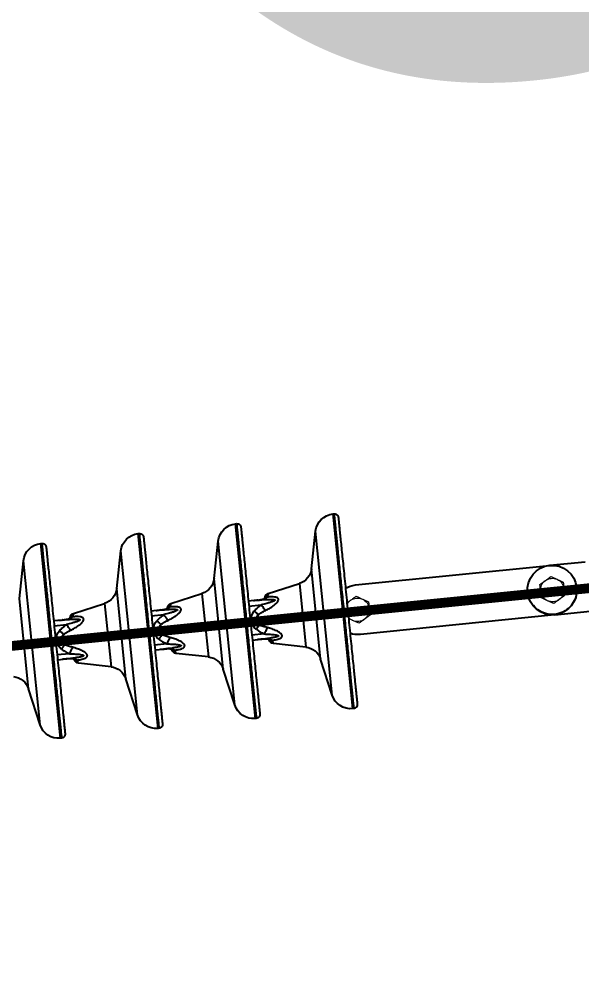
# Model space of a CAD drawing. Header units: millimetres. Extents: x -37020 to 35906, y -101 to 52234.
# Drawn here: x -152.556 to -151.981, y 319.799 to 320.787 of the extents above; entities that cross this region are included whole.
import ezdxf

# ---------------------------------------------------------------- set-up
doc = ezdxf.new("R2010")
doc.units = ezdxf.units.MM
doc.header["$PDMODE"] = 35
doc.header["$PDSIZE"] = 1
doc.linetypes.add('HIDDEN', pattern=[9.525, 6.35, -3.175])
doc.layers.add('Catenaria', color=2, linetype='Continuous')
doc.styles.add('Romans', font='romans.shx', dxfattribs={"width": 0.8})
doc.styles.get("Standard").update_dxf_attribs({"font": 'arial.ttf'})
doc.dimstyles.get("Standard").update_dxf_attribs({"dimtxt": 0.18, "dimasz": 0.18, "dimexe": 0.18, "dimexo": 0.0625, "dimgap": 0.09, "dimtad": 0, "dimtih": 1, "dimtoh": 1, "dimdec": 4, "dimzin": 0, "dimdsep": 46, "dimtxsty": 'Standard', "dimcen": 0.09, "dimadec": 0, "dimazin": 0, "dimtfac": 1, "dimtdec": 4, "dimtofl": 0, "dimtmove": 0, "dimatfit": 3, "dimfxl": 1, "dimtolj": 1, "dimtzin": 0, "dimarcsym": 0})

# ---------------------------------------------------------------- blocks, each defined once
blk = doc.blocks.new('A$C60C7134E')
at = {"layer": 'Catenaria', "color": 1}
for p, q in [((2.97659, -1.73359), (2.88822, -1.87683)), ((3.00156, -1.73038), (2.89654, -1.90059)), ((2.97659, -1.73359), (2.94997, -1.76149)), ((3.00235, -1.73087), (3.00156, -1.73038)), ((2.94997, -1.76149), (2.90121, -1.84053)), ((3.0617, -1.7861), (2.97332, -1.92934)), ((3.08667, -1.78289), (2.98165, -1.9531)), ((3.0617, -1.7861), (3.03508, -1.814)), ((3.08746, -1.78338), (3.08667, -1.78289)), ((2.97192, -1.81197), (2.96119, -1.80535)), ((2.96381, -1.80109), (2.97124, -1.80568)), ((2.972, -1.80604), (2.96822, -1.80381)), ((2.97202, -1.80602), (2.97127, -1.80561)), ((2.97201, -1.80603), (2.972, -1.80604)), ((2.9739, -1.80712), (2.972, -1.80604)), ((2.97392, -1.80708), (2.97201, -1.80602)), ((2.97393, -1.80707), (2.97201, -1.80602)), ((2.97392, -1.80708), (2.9739, -1.80712)), ((2.9846, -1.80731), (2.98428, -1.80783)), ((3.016, -1.81852), (2.9846, -1.80731)), ((3.03508, -1.814), (2.98631, -1.89303)), ((2.96344, -1.8181), (2.95785, -1.82717)), ((2.9818, -1.87396), (3.016, -1.81852)), ((2.95024, -1.83972), (2.94281, -1.83513)), ((2.94543, -1.83088), (2.95616, -1.8375)), ((3.17177, -1.8354), (3.06675, -2.00561)), ((3.17256, -1.83589), (3.17177, -1.8354)), ((2.90121, -1.84053), (2.88822, -1.87683)), ((2.94722, -1.83786), (2.95091, -1.84023)), ((2.95091, -1.84023), (2.9509, -1.84025)), ((2.95091, -1.84023), (2.95272, -1.84144)), ((2.95272, -1.84144), (2.9527, -1.84148)), ((3.1468, -1.83861), (3.05843, -1.98185)), ((3.1468, -1.83861), (3.12018, -1.86651)), ((2.95801, -1.85041), (2.95769, -1.85093)), ((2.95769, -1.85093), (2.9818, -1.87396)), ((3.04892, -1.8536), (3.05635, -1.85819)), ((3.05702, -1.86448), (3.04629, -1.85786)), ((3.05711, -1.85855), (3.05333, -1.85632)), ((3.05712, -1.85853), (3.05637, -1.85812)), ((3.05712, -1.85854), (3.05711, -1.85855)), ((3.059, -1.85963), (3.05711, -1.85855)), ((3.05903, -1.85959), (3.05712, -1.85853)), ((3.05903, -1.85958), (3.05712, -1.85853)), ((3.05903, -1.85959), (3.059, -1.85963)), ((3.06971, -1.85982), (3.06939, -1.86034)), ((3.1011, -1.87103), (3.06971, -1.85982)), ((3.04855, -1.87061), (3.04295, -1.87968)), ((3.0669, -1.92646), (3.1011, -1.87103)), ((3.12018, -1.86651), (3.07142, -1.94554)), ((3.03054, -1.88339), (3.04127, -1.89001)), ((2.98631, -1.89303), (2.97332, -1.92934)), ((3.03535, -1.89223), (3.02791, -1.88764)), ((3.03233, -1.89037), (3.03601, -1.89274)), ((3.03601, -1.89274), (3.036, -1.89276)), ((3.03601, -1.89274), (3.03783, -1.89395)), ((3.03783, -1.89395), (3.0378, -1.89399)), ((3.23191, -1.89112), (3.14353, -2.03436)), ((3.25688, -1.88791), (3.15186, -2.05812)), ((3.23191, -1.89112), (3.20528, -1.91902)), ((3.25767, -1.8884), (3.25688, -1.88791)), ((2.89654, -1.90059), (2.89734, -1.90108)), ((3.04312, -1.90292), (3.04279, -1.90344)), ((3.04279, -1.90344), (3.0669, -1.92646)), ((3.14213, -1.91698), (3.13139, -1.91036)), ((3.13402, -1.90611), (3.14145, -1.9107)), ((3.14221, -1.91106), (3.13843, -1.90883)), ((3.14222, -1.91104), (3.14147, -1.91063)), ((3.14222, -1.91104), (3.14221, -1.91106)), ((3.14411, -1.91214), (3.14221, -1.91106)), ((3.14413, -1.9121), (3.14222, -1.91104)), ((3.14414, -1.91209), (3.14222, -1.91104)), ((3.14413, -1.9121), (3.14411, -1.91214)), ((3.15481, -1.91233), (3.15449, -1.91285)), ((3.18621, -1.92354), (3.15481, -1.91233)), ((3.13365, -1.92312), (3.12806, -1.93219)), ((3.15201, -1.97897), (3.18621, -1.92354)), ((3.20528, -1.91902), (3.15652, -1.99805)), ((3.12045, -1.94474), (3.11302, -1.94015)), ((3.11564, -1.9359), (3.12637, -1.94252)), ((3.11743, -1.94287), (3.12112, -1.94525)), ((2.98165, -1.9531), (2.98244, -1.95359)), ((3.07142, -1.94554), (3.05843, -1.98185)), ((3.12112, -1.94525), (3.12111, -1.94527)), ((3.12112, -1.94525), (3.12293, -1.94646)), ((3.12293, -1.94646), (3.1229, -1.9465)), ((3.12822, -1.95543), (3.1279, -1.95594)), ((3.1279, -1.95594), (3.15201, -1.97897)), ((3.40034, -2.06408), (3.23081, -1.95948)), ((3.15652, -1.99805), (3.14353, -2.03436)), ((3.20414, -2.00272), (3.37367, -2.10731)), ((3.06675, -2.00561), (3.06755, -2.0061)), ((3.15186, -2.05812), (3.15265, -2.05861)), ((3.40068, -2.06429), (3.43155, -2.08334)), ((3.37401, -2.10752), (3.40488, -2.12657))]:
    blk.add_line(p, q, dxfattribs=at)
at = {"layer": 'Catenaria', "color": 1, "flags": 128}
for points in [[(2.96344, -1.8181), (2.96332, -1.81744), (2.96319, -1.81677), (2.96306, -1.8161), (2.96293, -1.81541), (2.9628, -1.81473), (2.96266, -1.81404), (2.96253, -1.81335), (2.9624, -1.81266)], [(2.97182, -1.81925), (2.97183, -1.81839), (2.97185, -1.8175), (2.97186, -1.8166), (2.97187, -1.81569), (2.97188, -1.81477), (2.97189, -1.81384), (2.9719, -1.8129), (2.97192, -1.81197)], [(2.95785, -1.82717), (2.9572, -1.82736), (2.95654, -1.82754), (2.95588, -1.82773), (2.95521, -1.82792), (2.95454, -1.82811), (2.95387, -1.8283), (2.95319, -1.82849), (2.95251, -1.82868)], [(2.96263, -1.83415), (2.96186, -1.83455), (2.96108, -1.83495), (2.96028, -1.83537), (2.95947, -1.83579), (2.95865, -1.83621), (2.95783, -1.83664), (2.957, -1.83707), (2.95616, -1.8375)], [(3.04855, -1.87061), (3.04842, -1.86995), (3.04829, -1.86928), (3.04816, -1.86861), (3.04803, -1.86792), (3.0479, -1.86724), (3.04777, -1.86655), (3.04764, -1.86586), (3.0475, -1.86517)], [(3.05693, -1.87176), (3.05694, -1.8709), (3.05695, -1.87001), (3.05696, -1.86911), (3.05697, -1.8682), (3.05699, -1.86728), (3.057, -1.86635), (3.05701, -1.86541), (3.05702, -1.86448)], [(3.04295, -1.87968), (3.0423, -1.87987), (3.04165, -1.88005), (3.04098, -1.88024), (3.04032, -1.88043), (3.03965, -1.88062), (3.03897, -1.88081), (3.0383, -1.881), (3.03762, -1.88119)], [(3.04774, -1.88666), (3.04697, -1.88705), (3.04618, -1.88746), (3.04539, -1.88788), (3.04458, -1.88829), (3.04376, -1.88872), (3.04293, -1.88915), (3.0421, -1.88958), (3.04127, -1.89001)], [(3.13365, -1.92312), (3.13353, -1.92246), (3.1334, -1.92179), (3.13327, -1.92111), (3.13314, -1.92043), (3.133, -1.91975), (3.13287, -1.91906), (3.13274, -1.91837), (3.13261, -1.91768)], [(3.14203, -1.92427), (3.14204, -1.9234), (3.14205, -1.92252), (3.14207, -1.92162), (3.14208, -1.92071), (3.14209, -1.91979), (3.1421, -1.91886), (3.14211, -1.91792), (3.14213, -1.91698)], [(3.12806, -1.93219), (3.12741, -1.93238), (3.12675, -1.93256), (3.12609, -1.93275), (3.12542, -1.93294), (3.12475, -1.93313), (3.12408, -1.93332), (3.1234, -1.93351), (3.12272, -1.9337)], [(3.13284, -1.93917), (3.13207, -1.93956), (3.13129, -1.93997), (3.13049, -1.94038), (3.12968, -1.9408), (3.12886, -1.94123), (3.12804, -1.94166), (3.12721, -1.94208), (3.12637, -1.94252)]]:
    blk.add_lwpolyline(points, dxfattribs=at)
at = {"layer": 'Catenaria', "color": 1}
for centre, radius, start, end in [((2.99106, -1.7474), 0.02, 58.32575, 136.33898), ((2.93695, -1.74906), 0.018, 250.34134, 316.33898), ((3.07617, -1.79991), 0.02, 58.32575, 136.33898), ((2.97332, -1.80233), 0.00394, 238.18859, 250.44012), ((2.96481, -1.82521), 0.01278, 100.88824, 195.76326), ((2.97951, -1.81192), 0.00318, 51.33733, 104.8143), ((2.98292, -1.81202), 0.005, 70.34134, 136.75855), ((2.98256, -1.81249), 0.00497, 69.77946, 125.47073), ((3.02205, -1.80157), 0.018, 250.34134, 316.33898), ((2.96481, -1.82521), 0.00724, 100.88824, 195.76326), ((3.16127, -1.85242), 0.02, 58.32575, 136.33898), ((2.94809, -1.8432), 0.00409, 46.43794, 58.23636), ((2.96114, -1.84731), 0.005, 160.66389, 226.31017), ((2.95952, -1.84431), 0.00318, 191.85611, 245.37729), ((2.96141, -1.84678), 0.00497, 170.60326, 226.882), ((3.04992, -1.87772), 0.01278, 100.88824, 195.76326), ((3.05843, -1.85483), 0.00395, 238.19079, 250.43114), ((3.06461, -1.86443), 0.00318, 51.3321, 104.81308), ((3.06802, -1.86453), 0.005, 70.34134, 136.75855), ((3.06767, -1.865), 0.00497, 69.78429, 125.4659), ((2.96936, -1.88697), 0.018, 340.31253, 46.31017), ((3.04992, -1.87772), 0.00724, 100.88824, 195.76326), ((3.10716, -1.85408), 0.018, 250.34134, 316.33898), ((2.90705, -1.88357), 0.02, 160.31253, 238.32575), ((3.24638, -1.90493), 0.02, 58.32575, 136.33898), ((3.03319, -1.89571), 0.0041, 46.44688, 58.2342), ((3.04625, -1.89982), 0.005, 160.66389, 226.31017), ((3.04463, -1.89682), 0.00318, 191.85734, 245.3825), ((3.04651, -1.89929), 0.00497, 170.58732, 226.89052), ((3.14353, -1.90734), 0.00395, 238.19743, 250.43128), ((3.14972, -1.91694), 0.00318, 51.34367, 104.8015), ((3.15313, -1.91703), 0.005, 70.34134, 136.75855), ((3.15277, -1.91751), 0.00497, 69.7844, 125.47324), ((3.13502, -1.93023), 0.01278, 100.88824, 195.76326), ((3.13502, -1.93023), 0.00724, 100.88824, 195.76326), ((3.19226, -1.90659), 0.018, 250.34134, 316.33898), ((2.99215, -1.93608), 0.02, 160.31253, 238.32575), ((3.05447, -1.93948), 0.018, 340.31253, 46.31017), ((3.11829, -1.94822), 0.0041, 46.44695, 58.22735), ((3.13135, -1.95233), 0.005, 160.66389, 226.31017), ((3.12973, -1.94933), 0.00318, 191.86898, 245.37086), ((3.13162, -1.9518), 0.00497, 170.60077, 226.87706), ((3.21747, -1.9811), 0.0254, 58.32575, 82.59661), ((3.07726, -1.98859), 0.02, 160.31253, 238.32575), ((3.13957, -1.99199), 0.018, 340.31253, 46.31017), ((3.21747, -1.9811), 0.0254, 213.97592, 238.32575), ((3.16236, -2.0411), 0.02, 160.31253, 238.32575), ((3.38734, -2.08591), 0.0254, 58.32575, 238.32575), ((3.38734, -2.08591), 0.0254, 58.32575, 238.32575), ((3.387, -2.0857), 0.0254, 238.32575, 58.32575)]:
    blk.add_arc(centre, radius, start, end, dxfattribs=at)
at = {"layer": 'Catenaria', "color": 1, "linetype": 'Continuous', "lineweight": 15}
for centre, start, end in [((3.21713, -1.98089), 88.32575, 115.97297), ((3.21713, -1.98089), 28.32575, 88.32575), ((3.21713, -1.98089), 180.60512, 208.32575), ((3.21713, -1.98089), 328.32575, 28.32575), ((3.21713, -1.98089), 208.32575, 268.32575), ((3.21713, -1.98089), 268.32575, 328.32575), ((3.38734, -2.08591), 148.32601, 208.32601), ((3.38734, -2.08591), 88.32601, 148.32601), ((3.38734, -2.08591), 28.32601, 88.32601), ((3.38734, -2.08591), 328.32601, 28.32601), ((3.38734, -2.08591), 208.32601, 268.32601), ((3.38734, -2.08591), 268.32601, 328.32601)]:
    blk.add_arc(centre, 0.012, start, end, dxfattribs=at)
at = {"layer": 'Catenaria', "color": 1, "linetype": 'HIDDEN'}
blk.add_arc((3.38734, -2.08591), 0.025, 328.32575, 114.48073, dxfattribs=at)
at = {"layer": 'Catenaria', "color": 1}
for points, knots in [([(2.90289, -1.89983), (2.90292, -1.89978), (2.90298, -1.89969), (2.90338, -1.89904), (2.90391, -1.89818), (2.90453, -1.89717), (2.90522, -1.89606), (2.90595, -1.89487), (2.90676, -1.89356), (2.90762, -1.89216), (2.90914, -1.8897), (2.91155, -1.88579), (2.9152, -1.87987), (2.91939, -1.87309), (2.92406, -1.86552), (2.92913, -1.85729), (2.93455, -1.84852), (2.94023, -1.83931), (2.94609, -1.82981), (2.95206, -1.82014), (2.95804, -1.81044), (2.96396, -1.80085), (2.96972, -1.79151), (2.97526, -1.78253), (2.98049, -1.77406), (2.98493, -1.76686), (2.98864, -1.76085), (2.9917, -1.75589), (2.9944, -1.75151), (2.99635, -1.74835), (2.99769, -1.74618), (2.99863, -1.74466), (2.99961, -1.74307), (3.00059, -1.74148), (3.00153, -1.73995), (3.00238, -1.73858), (3.00309, -1.73743), (3.00362, -1.73658), (3.00369, -1.73645), (3.00373, -1.73639)], [0, 0, 0, 0, 0.024016, 0.045698, 0.06504, 0.082041, 0.096699, 0.11173, 0.125156, 0.138769, 0.152574, 0.190147, 0.227898, 0.26563, 0.303377, 0.341131, 0.378865, 0.416606, 0.454362, 0.492102, 0.529836, 0.567591, 0.60534, 0.64307, 0.680819, 0.718572, 0.746883, 0.77519, 0.803453, 0.830291, 0.842957, 0.855124, 0.86929, 0.88744, 0.904839, 0.924797, 0.947314, 0.972383, 1, 1, 1, 1]), ([(2.94984, -1.81597), (2.95156, -1.81319), (2.955, -1.80762), (2.96011, -1.79934), (2.96511, -1.79123), (2.96997, -1.78335), (2.97464, -1.77579), (2.97906, -1.76862), (2.98321, -1.7619), (2.98703, -1.7557), (2.9905, -1.75008), (2.99357, -1.7451), (2.99623, -1.7408), (2.99843, -1.73722), (3.00018, -1.7344), (3.00142, -1.73238), (3.00221, -1.73111), (3.0023, -1.73095), (3.00235, -1.73087)], [0, 0, 0, 0, 0.062501, 0.125002, 0.187502, 0.249998, 0.312502, 0.375001, 0.4375, 0.500002, 0.5625, 0.625, 0.687499, 0.75, 0.812501, 0.875, 0.9375, 1, 1, 1, 1]), ([(3.00373, -1.73639), (3.00393, -1.73596), (3.00435, -1.73503), (3.0043, -1.7337), (3.00396, -1.73266), (3.00342, -1.7317), (3.00277, -1.7312), (3.00235, -1.73087)], [0, 0, 0, 0, 0.225819, 0.480962, 0.61455, 0.747712, 1, 1, 1, 1]), ([(3.03495, -1.86848), (3.03667, -1.8657), (3.0401, -1.86013), (3.04521, -1.85185), (3.05022, -1.84374), (3.05508, -1.83586), (3.05974, -1.8283), (3.06417, -1.82113), (3.06831, -1.81441), (3.07214, -1.80821), (3.0756, -1.80259), (3.07868, -1.79761), (3.08133, -1.79331), (3.08354, -1.78973), (3.08528, -1.78691), (3.08653, -1.78489), (3.08731, -1.78362), (3.08741, -1.78346), (3.08746, -1.78338)], [0, 0, 0, 0, 0.062501, 0.125002, 0.187502, 0.249998, 0.312502, 0.375001, 0.4375, 0.500002, 0.5625, 0.625, 0.687499, 0.75, 0.812501, 0.875, 0.9375, 1, 1, 1, 1]), ([(3.08883, -1.7889), (3.08903, -1.78847), (3.08945, -1.78754), (3.0894, -1.7862), (3.08906, -1.78517), (3.08852, -1.78421), (3.08788, -1.78371), (3.08746, -1.78338)], [0, 0, 0, 0, 0.225819, 0.480962, 0.61455, 0.747712, 1, 1, 1, 1]), ([(2.98799, -1.95234), (2.98802, -1.95229), (2.98808, -1.9522), (2.98848, -1.95155), (2.98901, -1.95069), (2.98964, -1.94968), (2.99032, -1.94857), (2.99105, -1.94738), (2.99186, -1.94607), (2.99273, -1.94466), (2.99424, -1.94221), (2.99666, -1.9383), (3.00031, -1.93238), (3.0045, -1.92559), (3.00916, -1.91803), (3.01424, -1.9098), (3.01965, -1.90103), (3.02533, -1.89182), (3.0312, -1.88232), (3.03716, -1.87265), (3.04315, -1.86295), (3.04906, -1.85336), (3.05483, -1.84402), (3.06036, -1.83504), (3.06559, -1.82657), (3.07003, -1.81937), (3.07374, -1.81336), (3.0768, -1.8084), (3.07951, -1.80402), (3.08145, -1.80086), (3.08279, -1.79869), (3.08373, -1.79717), (3.08472, -1.79557), (3.0857, -1.79399), (3.08664, -1.79246), (3.08748, -1.79109), (3.08819, -1.78994), (3.08872, -1.78909), (3.0888, -1.78896), (3.08883, -1.7889)], [0, 0, 0, 0, 0.024016, 0.045698, 0.06504, 0.082041, 0.096699, 0.11173, 0.125156, 0.138769, 0.152574, 0.190147, 0.227898, 0.26563, 0.303377, 0.341131, 0.378865, 0.416606, 0.454362, 0.492102, 0.529836, 0.567591, 0.60534, 0.64307, 0.680819, 0.718572, 0.746883, 0.77519, 0.803453, 0.830291, 0.842957, 0.855124, 0.86929, 0.88744, 0.904839, 0.924797, 0.947314, 0.972383, 1, 1, 1, 1]), ([(2.97192, -1.81197), (2.97344, -1.81264), (2.97649, -1.81399), (2.98037, -1.81554), (2.98314, -1.81644), (2.98455, -1.81677), (2.98524, -1.81683), (2.98559, -1.8168), (2.98578, -1.81673), (2.98588, -1.81661), (2.98592, -1.81648), (2.98587, -1.81626), (2.98555, -1.81569), (2.98425, -1.81443), (2.98195, -1.81267), (2.97747, -1.80956), (2.97384, -1.8073), (2.97124, -1.80568)], [0, 0, 0, 0, 0.146869, 0.294047, 0.367547, 0.404338, 0.422754, 0.430628, 0.438573, 0.443358, 0.448131, 0.454922, 0.467687, 0.512513, 0.620081, 0.728856, 1, 1, 1, 1]), ([(2.89734, -1.90108), (2.89738, -1.901), (2.89748, -1.90084), (2.89827, -1.89957), (2.89951, -1.89755), (2.90125, -1.89473), (2.90346, -1.89115), (2.90611, -1.88685), (2.90919, -1.88187), (2.91266, -1.87625), (2.91648, -1.87005), (2.92063, -1.86333), (2.92505, -1.85616), (2.92972, -1.84859), (2.93458, -1.84072), (2.93958, -1.8326), (2.94469, -1.82433), (2.94813, -1.81876), (2.94984, -1.81597)], [0, 0, 0, 0, 0.0625, 0.125, 0.187501, 0.25, 0.312501, 0.375, 0.4375, 0.500002, 0.5625, 0.624999, 0.687503, 0.750001, 0.812503, 0.874998, 0.937499, 1, 1, 1, 1]), ([(2.9624, -1.81266), (2.96397, -1.81243), (2.96712, -1.81196), (2.97031, -1.81197), (2.97192, -1.81197)], [0, 0, 0, 0, 0.497098, 1, 1, 1, 1]), ([(2.9815, -1.80943), (2.98266, -1.81017), (2.98454, -1.81137), (2.98686, -1.8132), (2.98824, -1.81462), (2.9891, -1.81586), (2.9895, -1.81688), (2.9895, -1.81771), (2.9892, -1.81843), (2.98875, -1.81893), (2.9877, -1.81961), (2.98654, -1.81996), (2.9845, -1.82032), (2.98147, -1.82047), (2.9769, -1.82015), (2.97352, -1.81955), (2.97182, -1.81925)], [0, 0, 0, 0, 0.134143, 0.216999, 0.299612, 0.343776, 0.387732, 0.429922, 0.446774, 0.483547, 0.505143, 0.577856, 0.594535, 0.694979, 0.847278, 1, 1, 1, 1]), ([(2.9815, -1.80943), (2.98102, -1.80953), (2.98006, -1.80972), (2.97812, -1.80927), (2.97602, -1.80832), (2.97459, -1.80751), (2.9739, -1.80712)], [0, 0, 0, 0, 0.230026, 0.46071, 0.736552, 1, 1, 1, 1]), ([(2.9787, -1.80884), (2.97867, -1.80885), (2.9786, -1.80886), (2.97829, -1.80887), (2.97778, -1.80879), (2.97703, -1.80858), (2.97608, -1.80819), (2.97501, -1.80767), (2.97428, -1.80727), (2.97392, -1.80708)], [0, 0, 0, 0, 0.157038, 0.292413, 0.409979, 0.54003, 0.685551, 0.845058, 1, 1, 1, 1]), ([(2.97971, -1.80849), (2.97971, -1.80849), (2.97974, -1.80847), (2.97956, -1.80856), (2.97922, -1.80868), (2.97886, -1.80879), (2.9787, -1.80884)], [0, 0, 0, 0, 0.072026, 0.366034, 0.713183, 1, 1, 1, 1]), ([(2.98428, -1.80783), (2.98401, -1.8081), (2.98351, -1.80859), (2.98213, -1.80917), (2.9815, -1.80943)], [0, 0, 0, 0, 0.547149, 1, 1, 1, 1]), ([(2.97182, -1.81925), (2.97044, -1.819), (2.96766, -1.81848), (2.96485, -1.81823), (2.96344, -1.8181)], [0, 0, 0, 0, 0.499185, 1, 1, 1, 1]), ([(2.95616, -1.8375), (2.95545, -1.83608), (2.95402, -1.83323), (2.95302, -1.8302), (2.95251, -1.82868)], [0, 0, 0, 0, 0.497897, 1, 1, 1, 1]), ([(2.95785, -1.82717), (2.95859, -1.82837), (2.96007, -1.83077), (2.96178, -1.83302), (2.96263, -1.83415)], [0, 0, 0, 0, 0.498769, 1, 1, 1, 1]), ([(2.96263, -1.83415), (2.9631, -1.83477), (2.96443, -1.83653), (2.96648, -1.83954), (2.96822, -1.84263), (2.96933, -1.84517), (2.96992, -1.8471), (2.97009, -1.84878), (2.96979, -1.84987), (2.96929, -1.85057), (2.96868, -1.8509), (2.96775, -1.8511), (2.96664, -1.85106), (2.96459, -1.85055), (2.96174, -1.84932), (2.95943, -1.84794), (2.9582, -1.8472)], [0, 0, 0, 0, 0.069455, 0.196239, 0.322716, 0.383486, 0.44399, 0.506115, 0.543535, 0.566287, 0.610444, 0.62879, 0.683445, 0.738425, 0.859922, 1, 1, 1, 1]), ([(3.12005, -1.92099), (3.12177, -1.91821), (3.12521, -1.91264), (3.13031, -1.90436), (3.13532, -1.89625), (3.14018, -1.88837), (3.14485, -1.88081), (3.14927, -1.87363), (3.15342, -1.86692), (3.15724, -1.86072), (3.16071, -1.8551), (3.16378, -1.85012), (3.16644, -1.84582), (3.16864, -1.84224), (3.17038, -1.83942), (3.17163, -1.8374), (3.17242, -1.83612), (3.17251, -1.83597), (3.17256, -1.83589)], [0, 0, 0, 0, 0.062501, 0.125002, 0.187502, 0.249998, 0.312502, 0.375001, 0.4375, 0.500002, 0.5625, 0.625, 0.687499, 0.75, 0.812501, 0.875, 0.9375, 1, 1, 1, 1]), ([(3.17394, -1.84141), (3.17414, -1.84097), (3.17456, -1.84005), (3.17451, -1.83871), (3.17417, -1.83768), (3.17363, -1.83672), (3.17298, -1.83622), (3.17256, -1.83589)], [0, 0, 0, 0, 0.2258132, 0.4809085, 0.6144932, 0.7477184, 1, 1, 1, 1]), ([(2.94723, -1.83786), (2.94754, -1.83806), (2.94879, -1.83882), (2.94999, -1.83966), (2.95088, -1.84028)], [0, 0, 0, 0, 0.255946, 1, 1, 1, 1]), ([(2.95024, -1.83972), (2.95307, -1.84144), (2.95732, -1.84403), (2.96238, -1.84672), (2.9648, -1.84777), (2.96588, -1.84803), (2.96628, -1.84806), (2.96651, -1.84797), (2.9666, -1.84787), (2.96663, -1.84772), (2.9666, -1.84747), (2.96628, -1.84681), (2.96515, -1.84545), (2.96323, -1.84355), (2.96012, -1.84076), (2.95772, -1.83878), (2.95616, -1.8375)], [0, 0, 0, 0, 0.293836, 0.440817, 0.51445, 0.530742, 0.547208, 0.552655, 0.558171, 0.563005, 0.569967, 0.583329, 0.631381, 0.726336, 0.822151, 1, 1, 1, 1]), ([(2.9509, -1.84025), (2.95132, -1.84054), (2.95192, -1.84094), (2.95251, -1.84136), (2.95269, -1.84149)], [0, 0, 0, 0, 0.700334, 1, 1, 1, 1]), ([(2.9527, -1.84149), (2.95275, -1.84152), (2.95319, -1.84182), (2.95395, -1.84237), (2.9549, -1.84311), (2.95562, -1.84378), (2.9561, -1.84435), (2.95631, -1.84469), (2.9564, -1.84491), (2.9564, -1.84495), (2.9564, -1.84497)], [0, 0, 0, 0, 0.025849, 0.202344, 0.354388, 0.500095, 0.636096, 0.761278, 0.894586, 1, 1, 1, 1]), ([(2.95272, -1.84144), (2.95355, -1.842), (2.95502, -1.84299), (2.9569, -1.84461), (2.95792, -1.84603), (2.95812, -1.84688), (2.9582, -1.8472)], [0, 0, 0, 0, 0.326811, 0.583412, 0.841945, 1, 1, 1, 1]), ([(2.95641, -1.84497), (2.95645, -1.84518), (2.95651, -1.84558), (2.95655, -1.84597), (2.95655, -1.84601), (2.95655, -1.84603)], [0, 0, 0, 0, 0.376665, 0.729249, 1, 1, 1, 1]), ([(3.0731, -2.00485), (3.07313, -2.0048), (3.07319, -2.0047), (3.07359, -2.00406), (3.07412, -2.0032), (3.07474, -2.00219), (3.07543, -2.00107), (3.07616, -1.99989), (3.07697, -1.99858), (3.07783, -1.99717), (3.07935, -1.99472), (3.08176, -1.99081), (3.08541, -1.98489), (3.0896, -1.9781), (3.09427, -1.97054), (3.09934, -1.96231), (3.10476, -1.95353), (3.11044, -1.94433), (3.1163, -1.93482), (3.12227, -1.92516), (3.12825, -1.91546), (3.13417, -1.90587), (3.13993, -1.89652), (3.14547, -1.88755), (3.1507, -1.87908), (3.15514, -1.87188), (3.15885, -1.86587), (3.16191, -1.86091), (3.16461, -1.85653), (3.16656, -1.85337), (3.1679, -1.8512), (3.16884, -1.84968), (3.16982, -1.84808), (3.1708, -1.84649), (3.17174, -1.84497), (3.17259, -1.8436), (3.1733, -1.84245), (3.17382, -1.84159), (3.1739, -1.84147), (3.17394, -1.84141)], [0, 0, 0, 0, 0.024016, 0.045698, 0.06504, 0.082041, 0.096699, 0.11173, 0.125156, 0.138769, 0.152574, 0.190147, 0.227898, 0.26563, 0.303377, 0.341131, 0.378865, 0.416606, 0.454362, 0.492102, 0.529836, 0.567591, 0.60534, 0.64307, 0.680819, 0.718572, 0.746883, 0.77519, 0.803453, 0.830291, 0.842957, 0.855124, 0.86929, 0.88744, 0.904839, 0.924797, 0.947314, 0.972383, 1, 1, 1, 1]), ([(2.9582, -1.8472), (2.95824, -1.84788), (2.95834, -1.84938), (2.95813, -1.85004), (2.95801, -1.85041)], [0, 0, 0, 0, 0.452884, 1, 1, 1, 1]), ([(3.0475, -1.86517), (3.04907, -1.86494), (3.05223, -1.86447), (3.05542, -1.86447), (3.05702, -1.86448)], [0, 0, 0, 0, 0.497098, 1, 1, 1, 1]), ([(3.05702, -1.86448), (3.05855, -1.86515), (3.0616, -1.8665), (3.06547, -1.86804), (3.06824, -1.86895), (3.06965, -1.86928), (3.07034, -1.86934), (3.07069, -1.86931), (3.07088, -1.86924), (3.07099, -1.86912), (3.07102, -1.86899), (3.07098, -1.86877), (3.07065, -1.8682), (3.06936, -1.86694), (3.06706, -1.86518), (3.06257, -1.86207), (3.05894, -1.8598), (3.05635, -1.85819)], [0, 0, 0, 0, 0.146867, 0.294044, 0.367543, 0.404333, 0.422761, 0.430635, 0.43858, 0.443363, 0.448136, 0.454927, 0.467691, 0.512504, 0.620085, 0.728859, 1, 1, 1, 1]), ([(3.0666, -1.86194), (3.06777, -1.86268), (3.06965, -1.86388), (3.07196, -1.86571), (3.07335, -1.86713), (3.0742, -1.86837), (3.07461, -1.86939), (3.0746, -1.87022), (3.0743, -1.87093), (3.07386, -1.87144), (3.0728, -1.87212), (3.07164, -1.87247), (3.0696, -1.87283), (3.06657, -1.87298), (3.062, -1.87266), (3.05862, -1.87206), (3.05693, -1.87176)], [0, 0, 0, 0, 0.134133, 0.217003, 0.299606, 0.343771, 0.387728, 0.429919, 0.446772, 0.483543, 0.505145, 0.577859, 0.594538, 0.694985, 0.847275, 1, 1, 1, 1]), ([(3.0666, -1.86194), (3.06612, -1.86204), (3.06516, -1.86223), (3.06322, -1.86177), (3.06112, -1.86083), (3.0597, -1.86002), (3.059, -1.85963)], [0, 0, 0, 0, 0.230049, 0.460726, 0.73656, 1, 1, 1, 1]), ([(3.06381, -1.86134), (3.06377, -1.86135), (3.0637, -1.86137), (3.06339, -1.86138), (3.06288, -1.8613), (3.06213, -1.86109), (3.06118, -1.8607), (3.06012, -1.86018), (3.05939, -1.85978), (3.05903, -1.85959)], [0, 0, 0, 0, 0.157037, 0.29241, 0.409975, 0.539982, 0.685554, 0.845059, 1, 1, 1, 1]), ([(3.06481, -1.861), (3.06482, -1.861), (3.06485, -1.86098), (3.06466, -1.86107), (3.06432, -1.86119), (3.06396, -1.8613), (3.0638, -1.86135)], [0, 0, 0, 0, 0.07203, 0.366056, 0.713225, 1, 1, 1, 1]), ([(3.06939, -1.86034), (3.06911, -1.8606), (3.06861, -1.86109), (3.06723, -1.86168), (3.0666, -1.86194)], [0, 0, 0, 0, 0.547145, 1, 1, 1, 1]), ([(2.98244, -1.95359), (2.98249, -1.95351), (2.98259, -1.95335), (2.98337, -1.95208), (2.98462, -1.95006), (2.98636, -1.94724), (2.98857, -1.94366), (2.99122, -1.93936), (2.99429, -1.93438), (2.99776, -1.92876), (3.00158, -1.92256), (3.00573, -1.91584), (3.01016, -1.90867), (3.01482, -1.9011), (3.01968, -1.89323), (3.02469, -1.88511), (3.02979, -1.87684), (3.03323, -1.87127), (3.03495, -1.86848)], [0, 0, 0, 0, 0.0625, 0.125, 0.187501, 0.25, 0.312501, 0.375, 0.4375, 0.500002, 0.5625, 0.624999, 0.687503, 0.750001, 0.812503, 0.874998, 0.937499, 1, 1, 1, 1]), ([(3.05693, -1.87176), (3.05554, -1.87151), (3.05277, -1.87099), (3.04996, -1.87074), (3.04855, -1.87061)], [0, 0, 0, 0, 0.499236, 1, 1, 1, 1]), ([(3.04127, -1.89001), (3.04055, -1.88859), (3.03912, -1.88574), (3.03812, -1.88271), (3.03762, -1.88119)], [0, 0, 0, 0, 0.497897, 1, 1, 1, 1]), ([(3.04295, -1.87968), (3.04369, -1.88088), (3.04518, -1.88328), (3.04688, -1.88553), (3.04774, -1.88666)], [0, 0, 0, 0, 0.498718, 1, 1, 1, 1]), ([(3.03233, -1.89037), (3.03265, -1.89057), (3.03389, -1.89133), (3.03509, -1.89217), (3.03598, -1.89279)], [0, 0, 0, 0, 0.255946, 1, 1, 1, 1]), ([(3.03535, -1.89223), (3.03818, -1.89395), (3.04242, -1.89654), (3.04749, -1.89922), (3.0499, -1.90028), (3.05099, -1.90054), (3.05138, -1.90057), (3.05161, -1.90048), (3.0517, -1.90038), (3.05174, -1.90023), (3.0517, -1.89998), (3.05139, -1.89932), (3.05025, -1.89796), (3.04834, -1.89606), (3.04522, -1.89326), (3.04283, -1.89129), (3.04127, -1.89001)], [0, 0, 0, 0, 0.293834, 0.440814, 0.514447, 0.530752, 0.547217, 0.552657, 0.558173, 0.563008, 0.56997, 0.583331, 0.631384, 0.726338, 0.822152, 1, 1, 1, 1]), ([(3.036, -1.89276), (3.03642, -1.89305), (3.03702, -1.89345), (3.03762, -1.89387), (3.0378, -1.894)], [0, 0, 0, 0, 0.700487, 1, 1, 1, 1]), ([(3.0378, -1.89399), (3.03786, -1.89403), (3.0383, -1.89433), (3.03905, -1.89488), (3.04, -1.89562), (3.04072, -1.89629), (3.04121, -1.89686), (3.04142, -1.8972), (3.04151, -1.89742), (3.04151, -1.89746), (3.04151, -1.89748)], [0, 0, 0, 0, 0.025849, 0.202342, 0.354384, 0.500139, 0.6361, 0.761281, 0.894587, 1, 1, 1, 1]), ([(3.03783, -1.89395), (3.03865, -1.89451), (3.04012, -1.8955), (3.042, -1.89712), (3.04303, -1.89854), (3.04323, -1.89939), (3.0433, -1.89971)], [0, 0, 0, 0, 0.326799, 0.58344, 0.841924, 1, 1, 1, 1]), ([(3.04774, -1.88666), (3.04821, -1.88728), (3.04954, -1.88904), (3.05159, -1.89205), (3.05333, -1.89514), (3.05444, -1.89768), (3.05503, -1.8996), (3.0552, -1.90129), (3.0549, -1.90238), (3.05439, -1.90308), (3.05379, -1.90341), (3.05286, -1.90361), (3.05175, -1.90357), (3.04969, -1.90306), (3.04684, -1.90183), (3.04454, -1.90045), (3.0433, -1.89971)], [0, 0, 0, 0, 0.069444, 0.19623, 0.32271, 0.383481, 0.443986, 0.506113, 0.543534, 0.566286, 0.610448, 0.628794, 0.683451, 0.738432, 0.859932, 1, 1, 1, 1]), ([(3.1582, -2.05736), (3.15823, -2.05731), (3.15829, -2.05721), (3.15869, -2.05657), (3.15922, -2.0557), (3.15985, -2.05469), (3.16053, -2.05358), (3.16126, -2.0524), (3.16207, -2.05109), (3.16294, -2.04968), (3.16445, -2.04723), (3.16687, -2.04331), (3.17052, -2.0374), (3.17471, -2.03061), (3.17937, -2.02305), (3.18445, -2.01482), (3.18986, -2.00604), (3.19554, -1.99684), (3.20141, -1.98733), (3.20737, -1.97767), (3.21336, -1.96797), (3.21927, -1.95838), (3.22504, -1.94903), (3.23057, -1.94006), (3.2358, -1.93159), (3.24024, -1.92439), (3.24395, -1.91838), (3.24701, -1.91342), (3.24972, -1.90903), (3.25166, -1.90588), (3.253, -1.90371), (3.25394, -1.90219), (3.25493, -1.90059), (3.25591, -1.899), (3.25685, -1.89748), (3.25769, -1.89611), (3.2584, -1.89495), (3.25893, -1.8941), (3.259, -1.89398), (3.25904, -1.89392)], [0, 0, 0, 0, 0.024016, 0.045698, 0.06504, 0.082041, 0.096699, 0.11173, 0.125156, 0.138769, 0.152574, 0.190147, 0.227898, 0.26563, 0.303377, 0.341131, 0.378865, 0.416606, 0.454362, 0.492102, 0.529836, 0.567591, 0.60534, 0.64307, 0.680819, 0.718572, 0.746883, 0.77519, 0.803453, 0.830291, 0.842957, 0.855124, 0.86929, 0.88744, 0.904839, 0.924797, 0.947314, 0.972383, 1, 1, 1, 1]), ([(3.20516, -1.9735), (3.20688, -1.97072), (3.21031, -1.96515), (3.21542, -1.95687), (3.22043, -1.94876), (3.22529, -1.94088), (3.22995, -1.93332), (3.23438, -1.92614), (3.23852, -1.91942), (3.24235, -1.91323), (3.24581, -1.90761), (3.24889, -1.90263), (3.25154, -1.89833), (3.25375, -1.89475), (3.25549, -1.89193), (3.25674, -1.88991), (3.25752, -1.88863), (3.25762, -1.88848), (3.25767, -1.8884)], [0, 0, 0, 0, 0.062501, 0.125002, 0.187502, 0.249998, 0.312502, 0.375001, 0.4375, 0.500002, 0.5625, 0.625, 0.687499, 0.75, 0.812501, 0.875, 0.9375, 1, 1, 1, 1]), ([(3.25904, -1.89392), (3.25924, -1.89348), (3.25966, -1.89256), (3.25961, -1.89122), (3.25927, -1.89019), (3.25873, -1.88923), (3.25809, -1.88872), (3.25767, -1.8884)], [0, 0, 0, 0, 0.225792, 0.480922, 0.614503, 0.747725, 1, 1, 1, 1]), ([(2.89734, -1.90108), (2.89782, -1.90131), (2.89856, -1.90166), (2.89965, -1.90171), (2.90073, -1.90155), (2.90195, -1.90099), (2.90259, -1.9002), (2.90289, -1.89983)], [0, 0, 0, 0, 0.2523192, 0.3854252, 0.5191279, 0.7743023, 1, 1, 1, 1]), ([(3.04151, -1.89748), (3.04155, -1.89769), (3.04162, -1.89809), (3.04165, -1.89848), (3.04165, -1.89852), (3.04165, -1.89854)], [0, 0, 0, 0, 0.376665, 0.729249, 1, 1, 1, 1]), ([(3.0433, -1.89971), (3.04335, -1.90039), (3.04345, -1.90189), (3.04323, -1.90255), (3.04312, -1.90292)], [0, 0, 0, 0, 0.452887, 1, 1, 1, 1]), ([(3.14213, -1.91698), (3.14365, -1.91766), (3.1467, -1.91901), (3.15058, -1.92055), (3.15335, -1.92146), (3.15475, -1.92179), (3.15545, -1.92185), (3.1558, -1.92181), (3.15599, -1.92174), (3.15609, -1.92163), (3.15613, -1.92149), (3.15608, -1.92127), (3.15576, -1.92071), (3.15446, -1.91945), (3.15216, -1.91769), (3.14768, -1.91458), (3.14405, -1.91231), (3.14145, -1.9107)], [0, 0, 0, 0, 0.146869, 0.294047, 0.367546, 0.404337, 0.422765, 0.430639, 0.438584, 0.443369, 0.448145, 0.454936, 0.4677, 0.512514, 0.620095, 0.72887, 1, 1, 1, 1]), ([(3.15171, -1.91445), (3.15287, -1.91519), (3.15475, -1.91639), (3.15707, -1.91822), (3.15845, -1.91963), (3.15931, -1.92088), (3.15971, -1.9219), (3.15971, -1.92273), (3.15941, -1.92344), (3.15896, -1.92395), (3.15791, -1.92463), (3.15675, -1.92498), (3.15471, -1.92534), (3.15168, -1.92549), (3.1471, -1.92517), (3.14373, -1.92457), (3.14203, -1.92427)], [0, 0, 0, 0, 0.134132, 0.217001, 0.299603, 0.343778, 0.387734, 0.42992, 0.446772, 0.483543, 0.50514, 0.577854, 0.594543, 0.694988, 0.847277, 1, 1, 1, 1]), ([(3.15171, -1.91445), (3.15123, -1.91455), (3.15027, -1.91474), (3.14833, -1.91428), (3.14622, -1.91333), (3.1448, -1.91253), (3.14411, -1.91214)], [0, 0, 0, 0, 0.2300162, 0.4607329, 0.7365637, 1, 1, 1, 1]), ([(3.14891, -1.91385), (3.14888, -1.91386), (3.14881, -1.91388), (3.1485, -1.91389), (3.14799, -1.91381), (3.14724, -1.91359), (3.14629, -1.91321), (3.14522, -1.91269), (3.14449, -1.91229), (3.14413, -1.9121)], [0, 0, 0, 0, 0.157037, 0.29241, 0.409975, 0.539982, 0.685554, 0.845059, 1, 1, 1, 1]), ([(3.14992, -1.91351), (3.14992, -1.9135), (3.14995, -1.91349), (3.14977, -1.91357), (3.14943, -1.9137), (3.14907, -1.91381), (3.14891, -1.91385)], [0, 0, 0, 0, 0.072029, 0.366049, 0.713172, 1, 1, 1, 1]), ([(3.15449, -1.91285), (3.15422, -1.91311), (3.15372, -1.9136), (3.15234, -1.91419), (3.15171, -1.91445)], [0, 0, 0, 0, 0.547145, 1, 1, 1, 1]), ([(3.06755, -2.0061), (3.06759, -2.00602), (3.06769, -2.00586), (3.06848, -2.00459), (3.06972, -2.00257), (3.07146, -1.99975), (3.07367, -1.99617), (3.07632, -1.99187), (3.0794, -1.98689), (3.08286, -1.98127), (3.08669, -1.97507), (3.09083, -1.96835), (3.09526, -1.96117), (3.09993, -1.95361), (3.10479, -1.94574), (3.10979, -1.93762), (3.1149, -1.92935), (3.11834, -1.92378), (3.12005, -1.92099)], [0, 0, 0, 0, 0.0625, 0.125, 0.187501, 0.25, 0.312501, 0.375, 0.4375, 0.500002, 0.5625, 0.624999, 0.687503, 0.750001, 0.812503, 0.874998, 0.937499, 1, 1, 1, 1]), ([(3.13261, -1.91768), (3.13418, -1.91745), (3.13733, -1.91698), (3.14052, -1.91698), (3.14213, -1.91698)], [0, 0, 0, 0, 0.497098, 1, 1, 1, 1]), ([(3.14203, -1.92427), (3.14065, -1.92401), (3.13787, -1.9235), (3.13506, -1.92325), (3.13365, -1.92312)], [0, 0, 0, 0, 0.499236, 1, 1, 1, 1]), ([(3.12637, -1.94252), (3.12566, -1.9411), (3.12422, -1.93825), (3.12323, -1.93522), (3.12272, -1.9337)], [0, 0, 0, 0, 0.497897, 1, 1, 1, 1]), ([(3.12806, -1.93219), (3.1288, -1.93339), (3.13028, -1.93579), (3.13199, -1.93804), (3.13284, -1.93917)], [0, 0, 0, 0, 0.498769, 1, 1, 1, 1]), ([(3.11743, -1.94288), (3.11775, -1.94308), (3.119, -1.94384), (3.1202, -1.94467), (3.12109, -1.94529)], [0, 0, 0, 0, 0.255946, 1, 1, 1, 1]), ([(3.12045, -1.94474), (3.12328, -1.94646), (3.12753, -1.94905), (3.13259, -1.95173), (3.13501, -1.95279), (3.13609, -1.95305), (3.13649, -1.95307), (3.13672, -1.95299), (3.13681, -1.95289), (3.13684, -1.95274), (3.13681, -1.95249), (3.13649, -1.95183), (3.13536, -1.95047), (3.13344, -1.94857), (3.13033, -1.94577), (3.12793, -1.9438), (3.12637, -1.94252)], [0, 0, 0, 0, 0.293823, 0.440804, 0.514437, 0.530742, 0.547208, 0.552648, 0.558166, 0.563004, 0.569966, 0.583327, 0.63138, 0.726335, 0.822151, 1, 1, 1, 1]), ([(3.13284, -1.93917), (3.13331, -1.93979), (3.13464, -1.94155), (3.13669, -1.94456), (3.13843, -1.94765), (3.13954, -1.95019), (3.14013, -1.95211), (3.1403, -1.9538), (3.14, -1.95489), (3.1395, -1.95559), (3.13889, -1.95592), (3.13796, -1.95612), (3.13685, -1.95607), (3.13479, -1.95556), (3.13195, -1.95434), (3.12964, -1.95296), (3.12841, -1.95222)], [0, 0, 0, 0, 0.069456, 0.196228, 0.322706, 0.383476, 0.443991, 0.506118, 0.543535, 0.566287, 0.610444, 0.628789, 0.683455, 0.738435, 0.859934, 1, 1, 1, 1]), ([(2.98244, -1.95359), (2.98292, -1.95382), (2.98366, -1.95417), (2.98476, -1.95422), (2.98584, -1.95406), (2.98706, -1.9535), (2.98769, -1.95271), (2.98799, -1.95234)], [0, 0, 0, 0, 0.2523192, 0.3854252, 0.5191279, 0.7743023, 1, 1, 1, 1]), ([(3.12111, -1.94527), (3.12153, -1.94555), (3.12213, -1.94596), (3.12272, -1.94638), (3.1229, -1.9465)], [0, 0, 0, 0, 0.700487, 1, 1, 1, 1]), ([(3.1229, -1.9465), (3.12296, -1.94654), (3.1234, -1.94684), (3.12416, -1.94739), (3.12511, -1.94813), (3.12583, -1.9488), (3.12631, -1.94937), (3.12652, -1.94971), (3.12661, -1.94992), (3.12661, -1.94997), (3.12661, -1.94999)], [0, 0, 0, 0, 0.025908, 0.202339, 0.354379, 0.500131, 0.636129, 0.761285, 0.894589, 1, 1, 1, 1]), ([(3.12293, -1.94646), (3.12376, -1.94702), (3.12523, -1.94801), (3.12711, -1.94963), (3.12813, -1.95105), (3.12833, -1.9519), (3.12841, -1.95222)], [0, 0, 0, 0, 0.326799, 0.58344, 0.841924, 1, 1, 1, 1]), ([(3.12662, -1.94998), (3.12665, -1.9502), (3.12672, -1.9506), (3.12676, -1.95099), (3.12676, -1.95103), (3.12676, -1.95105)], [0, 0, 0, 0, 0.376712, 0.729254, 1, 1, 1, 1]), ([(3.12841, -1.95222), (3.12845, -1.9529), (3.12855, -1.9544), (3.12834, -1.95506), (3.12822, -1.95543)], [0, 0, 0, 0, 0.452887, 1, 1, 1, 1]), ([(3.15265, -2.05861), (3.1527, -2.05853), (3.1528, -2.05837), (3.15358, -2.0571), (3.15483, -2.05507), (3.15657, -2.05225), (3.15878, -2.04868), (3.16143, -2.04438), (3.1645, -2.03939), (3.16797, -2.03378), (3.17179, -2.02758), (3.17594, -2.02086), (3.18037, -2.01368), (3.18503, -2.00612), (3.18989, -1.99825), (3.1949, -1.99013), (3.2, -1.98186), (3.20344, -1.97629), (3.20516, -1.9735)], [0, 0, 0, 0, 0.0625, 0.125, 0.187501, 0.25, 0.312501, 0.375, 0.4375, 0.500002, 0.5625, 0.624999, 0.687503, 0.750001, 0.812503, 0.874998, 0.937499, 1, 1, 1, 1]), ([(3.06755, -2.0061), (3.06803, -2.00633), (3.06876, -2.00668), (3.06986, -2.00673), (3.07094, -2.00657), (3.07216, -2.00601), (3.0728, -2.00522), (3.0731, -2.00485)], [0, 0, 0, 0, 0.252313, 0.385482, 0.519181, 0.774308, 1, 1, 1, 1]), ([(3.15265, -2.05861), (3.15313, -2.05883), (3.15387, -2.05918), (3.15497, -2.05924), (3.15605, -2.05908), (3.15727, -2.05852), (3.1579, -2.05773), (3.1582, -2.05736)], [0, 0, 0, 0, 0.252306, 0.385472, 0.519168, 0.774329, 1, 1, 1, 1])]:
    blk.add_open_spline(points, degree=3, knots=knots, dxfattribs=at)
at = {"layer": 'Catenaria', "color": 1, "linetype": 'Continuous', "lineweight": 15}
for points, knots in [([(3.21748, -1.9689), (3.21732, -1.96889), (3.21608, -1.96885), (3.21452, -1.96881), (3.21317, -1.96877), (3.21287, -1.96876)], [0, 0, 0, 0, 0.105761, 0.801012, 1, 1, 1, 1]), ([(3.22441, -1.9691), (3.22328, -1.96906), (3.22101, -1.969), (3.21867, -1.96893), (3.21748, -1.9689)], [0, 0, 0, 0, 0.495419, 1, 1, 1, 1]), ([(3.2277, -1.9752), (3.22762, -1.97505), (3.22703, -1.97396), (3.22592, -1.97189), (3.22491, -1.97003), (3.22441, -1.9691)], [0, 0, 0, 0, 0.070146, 0.530756, 1, 1, 1, 1]), ([(3.20438, -1.98252), (3.20455, -1.98284), (3.20527, -1.98416), (3.20601, -1.98554), (3.20657, -1.98658)], [0, 0, 0, 0, 0.238878, 1, 1, 1, 1]), ([(3.22735, -1.98719), (3.22763, -1.98673), (3.22886, -1.98473), (3.23006, -1.98279), (3.23098, -1.98129)], [0, 0, 0, 0, 0.232325, 1, 1, 1, 1]), ([(3.23098, -1.98129), (3.23045, -1.9803), (3.22937, -1.97831), (3.22826, -1.97624), (3.2277, -1.9752)], [0, 0, 0, 0, 0.495444, 1, 1, 1, 1]), ([(3.20657, -1.98658), (3.20665, -1.98673), (3.20724, -1.98782), (3.20835, -1.98989), (3.20935, -1.99174), (3.20986, -1.99268)], [0, 0, 0, 0, 0.070083, 0.530848, 1, 1, 1, 1]), ([(3.20986, -1.99268), (3.21098, -1.99272), (3.21325, -1.99278), (3.2156, -1.99285), (3.21678, -1.99288)], [0, 0, 0, 0, 0.495444, 1, 1, 1, 1]), ([(3.21678, -1.99288), (3.21695, -1.99289), (3.21819, -1.99293), (3.22053, -1.99299), (3.22264, -1.99306), (3.22371, -1.99309)], [0, 0, 0, 0, 0.0700826, 0.5307907, 1, 1, 1, 1]), ([(3.22371, -1.99309), (3.22396, -1.99268), (3.22467, -1.99152), (3.22589, -1.98956), (3.22686, -1.98798), (3.22735, -1.98719)], [0, 0, 0, 0, 0.211454, 0.603081, 1, 1, 1, 1]), ([(3.37713, -2.07961), (3.37704, -2.07975), (3.37639, -2.08081), (3.37516, -2.0828), (3.37405, -2.0846), (3.37349, -2.0855)], [0, 0, 0, 0, 0.070096, 0.530817, 1, 1, 1, 1]), ([(3.38077, -2.07371), (3.38018, -2.07467), (3.37898, -2.0766), (3.37775, -2.0786), (3.37713, -2.07961)], [0, 0, 0, 0, 0.495492, 1, 1, 1, 1]), ([(3.38769, -2.07391), (3.38753, -2.07391), (3.38629, -2.07387), (3.38394, -2.0738), (3.38183, -2.07374), (3.38077, -2.07371)], [0, 0, 0, 0, 0.070125, 0.53081, 1, 1, 1, 1]), ([(3.39462, -2.07412), (3.39349, -2.07408), (3.39122, -2.07402), (3.38888, -2.07395), (3.38769, -2.07391)], [0, 0, 0, 0, 0.495445, 1, 1, 1, 1]), ([(3.39791, -2.08021), (3.39747, -2.07941), (3.39659, -2.07778), (3.3955, -2.07575), (3.39485, -2.07454), (3.39462, -2.07412)], [0, 0, 0, 0, 0.391402, 0.78862, 1, 1, 1, 1]), ([(3.40119, -2.08631), (3.40036, -2.08477), (3.39928, -2.08276), (3.39816, -2.08069), (3.39791, -2.08021)], [0, 0, 0, 0, 0.767658, 1, 1, 1, 1]), ([(3.37349, -2.0855), (3.37372, -2.08592), (3.37437, -2.08712), (3.37546, -2.08915), (3.37634, -2.09078), (3.37678, -2.0916)], [0, 0, 0, 0, 0.211392, 0.603139, 1, 1, 1, 1]), ([(3.37678, -2.0916), (3.37704, -2.09208), (3.37815, -2.09414), (3.37924, -2.09616), (3.38007, -2.0977)], [0, 0, 0, 0, 0.2323819, 1, 1, 1, 1]), ([(3.39392, -2.09811), (3.39451, -2.09715), (3.3957, -2.09521), (3.39693, -2.09322), (3.39756, -2.09221)], [0, 0, 0, 0, 0.495492, 1, 1, 1, 1]), ([(3.39756, -2.09221), (3.39764, -2.09207), (3.39829, -2.09101), (3.39953, -2.08901), (3.40063, -2.08722), (3.40119, -2.08631)], [0, 0, 0, 0, 0.070096, 0.530817, 1, 1, 1, 1]), ([(3.38007, -2.0977), (3.38119, -2.09773), (3.38346, -2.0978), (3.38581, -2.09787), (3.38699, -2.0979)], [0, 0, 0, 0, 0.495445, 1, 1, 1, 1]), ([(3.38699, -2.0979), (3.38716, -2.09791), (3.3884, -2.09795), (3.39074, -2.09801), (3.39285, -2.09807), (3.39392, -2.09811)], [0, 0, 0, 0, 0.070077, 0.53081, 1, 1, 1, 1])]:
    blk.add_open_spline(points, degree=3, knots=knots, dxfattribs=at)
blk = doc.blocks.new('*D253')
at = {"layer": 'Defpoints', "color": 0, "transparency": 16777216}
for p in [(-136.0816, 321.80023), (-135.99468, 320.9334), (-155.98462, 319.80438)]:
    blk.add_point(p, dxfattribs=at)
at = {"layer": 'Catenaria', "color": 3, "linetype": 'Continuous', "transparency": 16777216, "insert": (-145.62202, 320.34486), "char_height": 0.5, "attachment_point": 5, "rotation": 5.7264, "style": 'Romans'}
blk.add_mtext('\\A1;20.00', dxfattribs=at)

msp = doc.modelspace()

# ---------------------------------------------------------------- linework, layer by layer
at = {"layer": 'Catenaria', "linetype": 'Continuous', "const_width": 0.01, "elevation": -11.48}
msp.add_lwpolyline([(-155.98462, 319.80438), (-69.07329, 328.4957)], dxfattribs=at)

# ---------------------------------------------------------------- block references
at = {"layer": 'Catenaria', "color": 52, "ltscale": 0.1, "true_color": 0xc8c92d, "xscale": -1, "rotation": 154.1134929100958}
msp.add_blockref('A$C60C7134E', (-155.96935, 319.80591, -11.48), dxfattribs=at)

# ---------------------------------------------------------------- texts
at = {"layer": 'Catenaria', "color": 2, "insert": (-156.09798, 321.52654), "char_height": 1.25, "width": 5.8527213, "attachment_point": 1, "rotation": 6.64599, "style": 'Romans'}
msp.add_mtext('{\\fArial|b0|i0|c0|p34;P01VCR}', dxfattribs=at)

# ---------------------------------------------------------------- dimensions: what is measured, and where the dimension line sits
at = {"layer": 'Catenaria', "linetype": 'Continuous'}
dim = msp.add_linear_dim(base=(-135.99468, 320.9334), p1=(-155.98462, 319.80438, -11.48), p2=(-136.0816, 321.80023), angle=5.7264, dimstyle='Standard', override={"dimscale": 0.1, "dimtxt": 5, "dimasz": 2.5, "dimexe": 1, "dimexo": 1, "dimgap": 1.25, "dimtad": 1, "dimtih": 0, "dimtoh": 0, "dimdec": 2, "dimzin": 1, "dimtxsty": 'Romans', "dimcen": 1, "dimse1": 1, "dimse2": 1, "dimsd1": 1, "dimsd2": 1, "dimclrd": 2, "dimclre": 1, "dimclrt": 3, "dimaunit": 1, "dimadec": 3, "dimtdec": 2, "dimtix": 1, "dimtofl": 1, "dimatfit": 0, "dimtzin": 8}, dxfattribs=at)
dim.commit()
dim.dimension.update_dxf_attribs({"geometry": '*D253', "text_midpoint": (-145.58461, 319.97173), "dimtype": 161})

doc.saveas('drawing.dxf')
